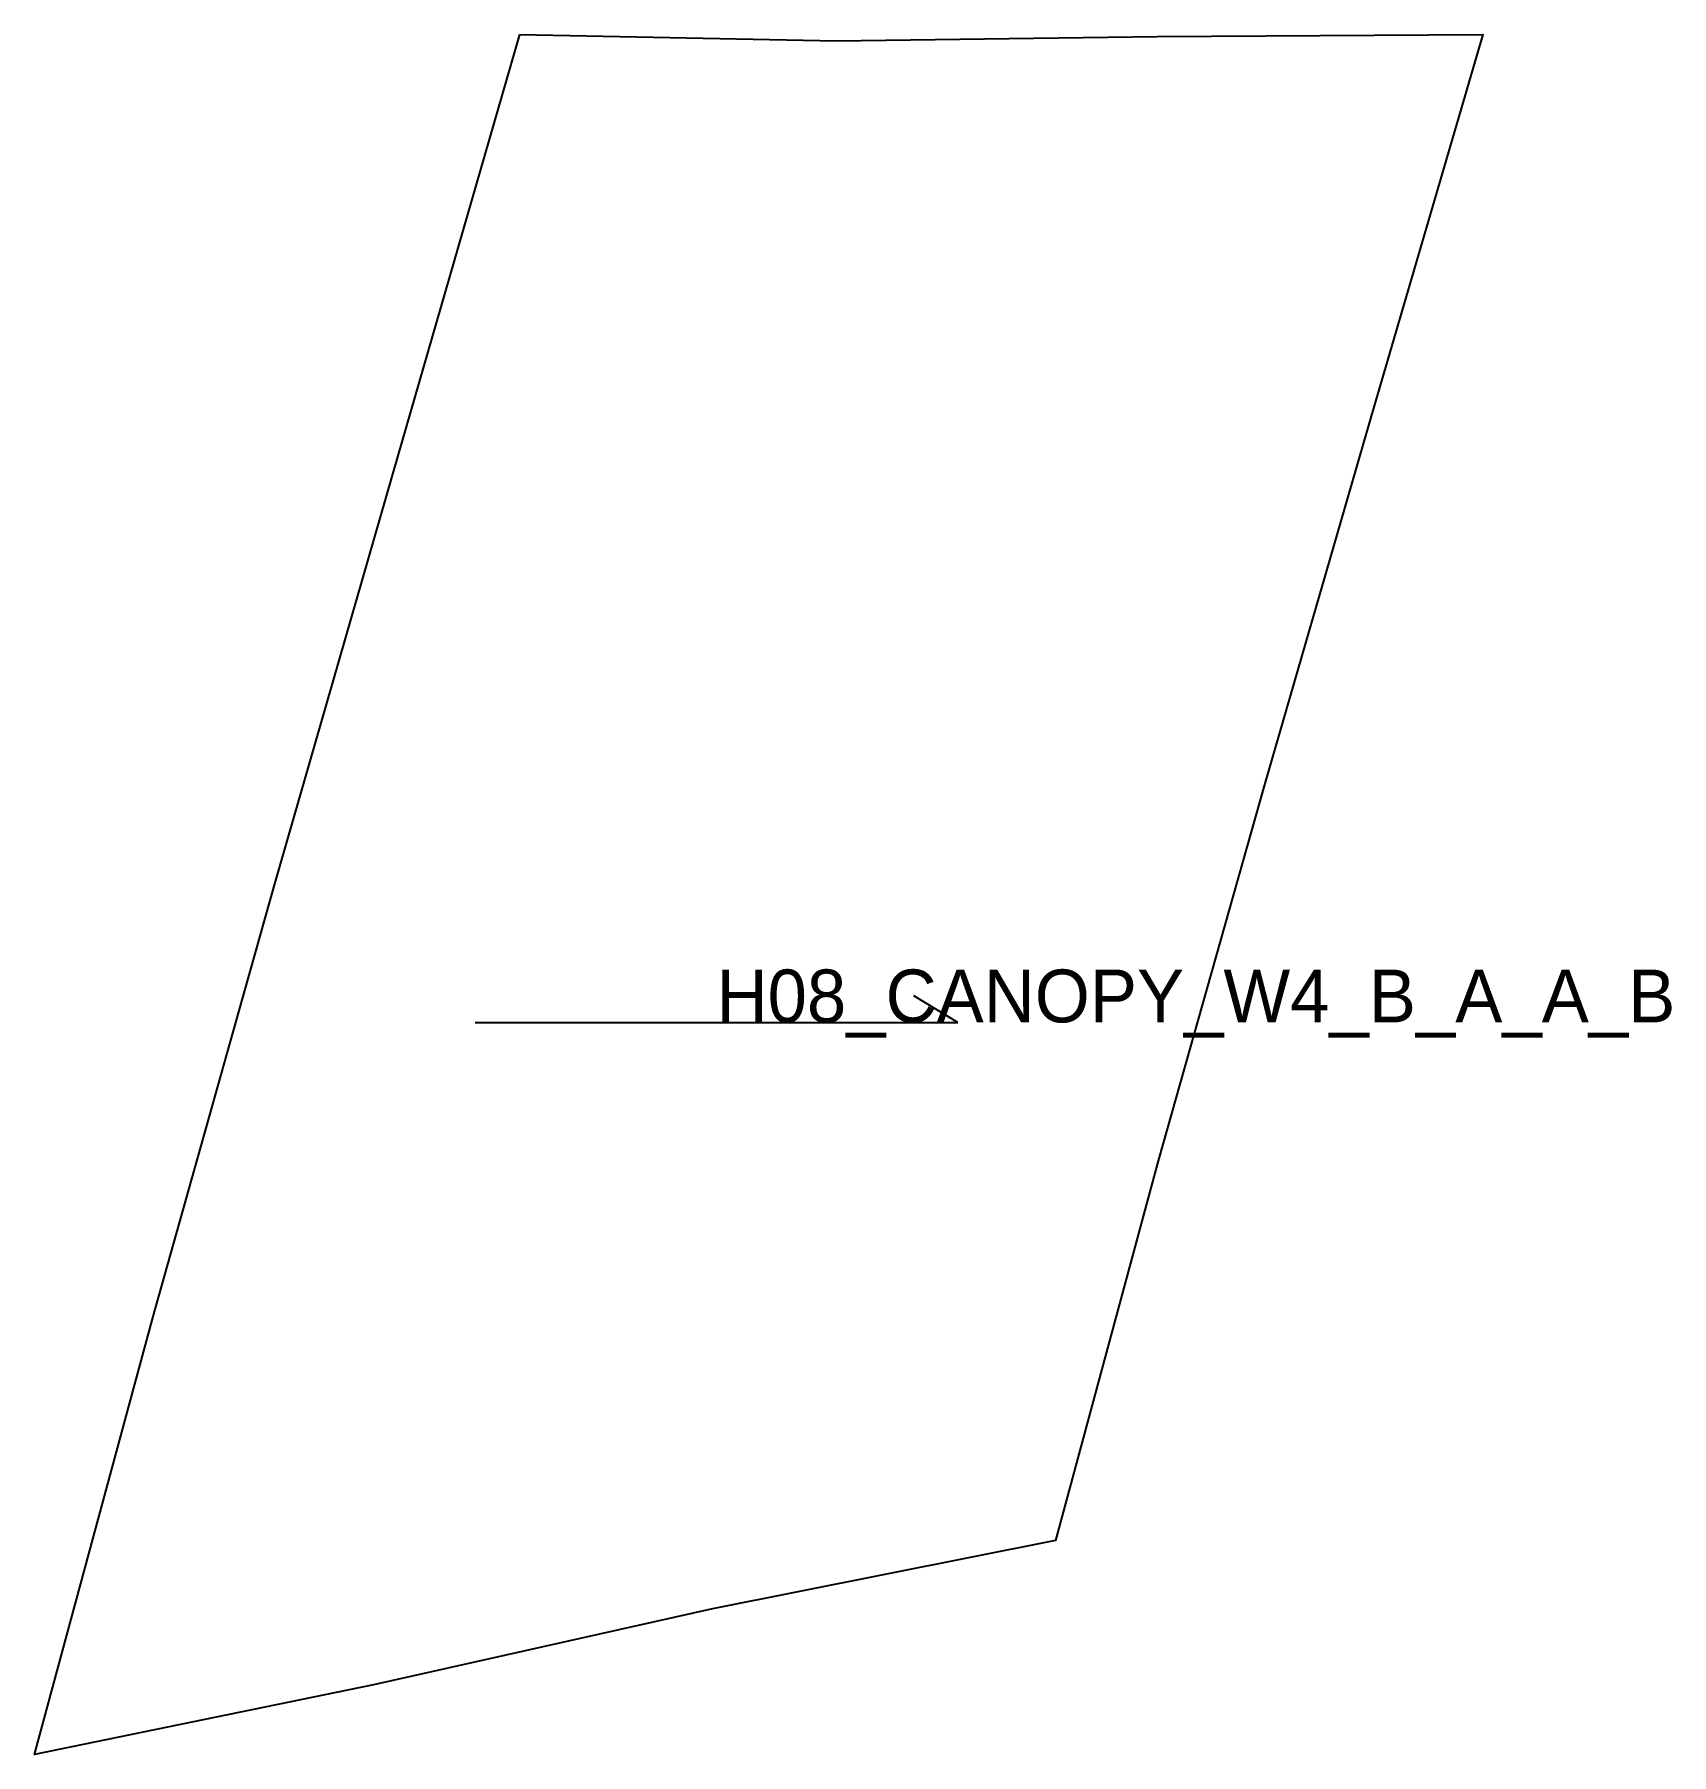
# Model space of a CAD drawing. Header units: millimetres. Extents: x -55 to 131, y -195 to 0.
import ezdxf

# ---------------------------------------------------------------- set-up
doc = ezdxf.new("R2010")
doc.units = ezdxf.units.MM
for name, color, linetype in [('CUT', 1, 'Continuous'), ('GRAIN', 3, 'Continuous'), ('LABEL', 7, 'Continuous'), ('SEW', 5, 'Continuous')]:
    doc.layers.add(name, color=color, linetype=linetype)

msp = doc.modelspace()

# ---------------------------------------------------------------- linework, layer by layer
at = {"layer": 'CUT'}
msp.add_lwpolyline([(0, 0), (35.95, -0.74), (72.36, -0.24), (109.29, 0), (96.9, -42.43), (84.58, -85.06), (72.45, -127.91), (60.8, -171.03), (21.88, -178.79), (-16.59, -187.43), (-55.08, -195.34), (-41.62, -145.6), (-27.81, -96.47), (-13.85, -47.95), (0, 0)], close=True, dxfattribs=at)
at = {"layer": 'GRAIN'}
for p, q in [((49.73, -112.19), (44.73, -109.19)), ((-5.06, -112.19), (49.73, -112.19))]:
    msp.add_line(p, q, dxfattribs=at)
at = {"layer": 'SEW'}
msp.add_lwpolyline([(0, 0), (35.95, -0.74), (72.36, -0.24), (109.29, 0), (96.9, -42.43), (84.58, -85.06), (72.45, -127.91), (60.8, -171.03), (21.88, -178.79), (-16.59, -187.43), (-55.08, -195.34), (-41.62, -145.6), (-27.81, -96.47), (-13.85, -47.95)], close=True, dxfattribs=at)

# ---------------------------------------------------------------- texts
at = {"layer": 'LABEL'}
msp.add_text('H08_CANOPY_W4_B_A_A_B', height=6, dxfattribs=at).set_placement((22.34, -112.19))

doc.saveas('drawing.dxf')
